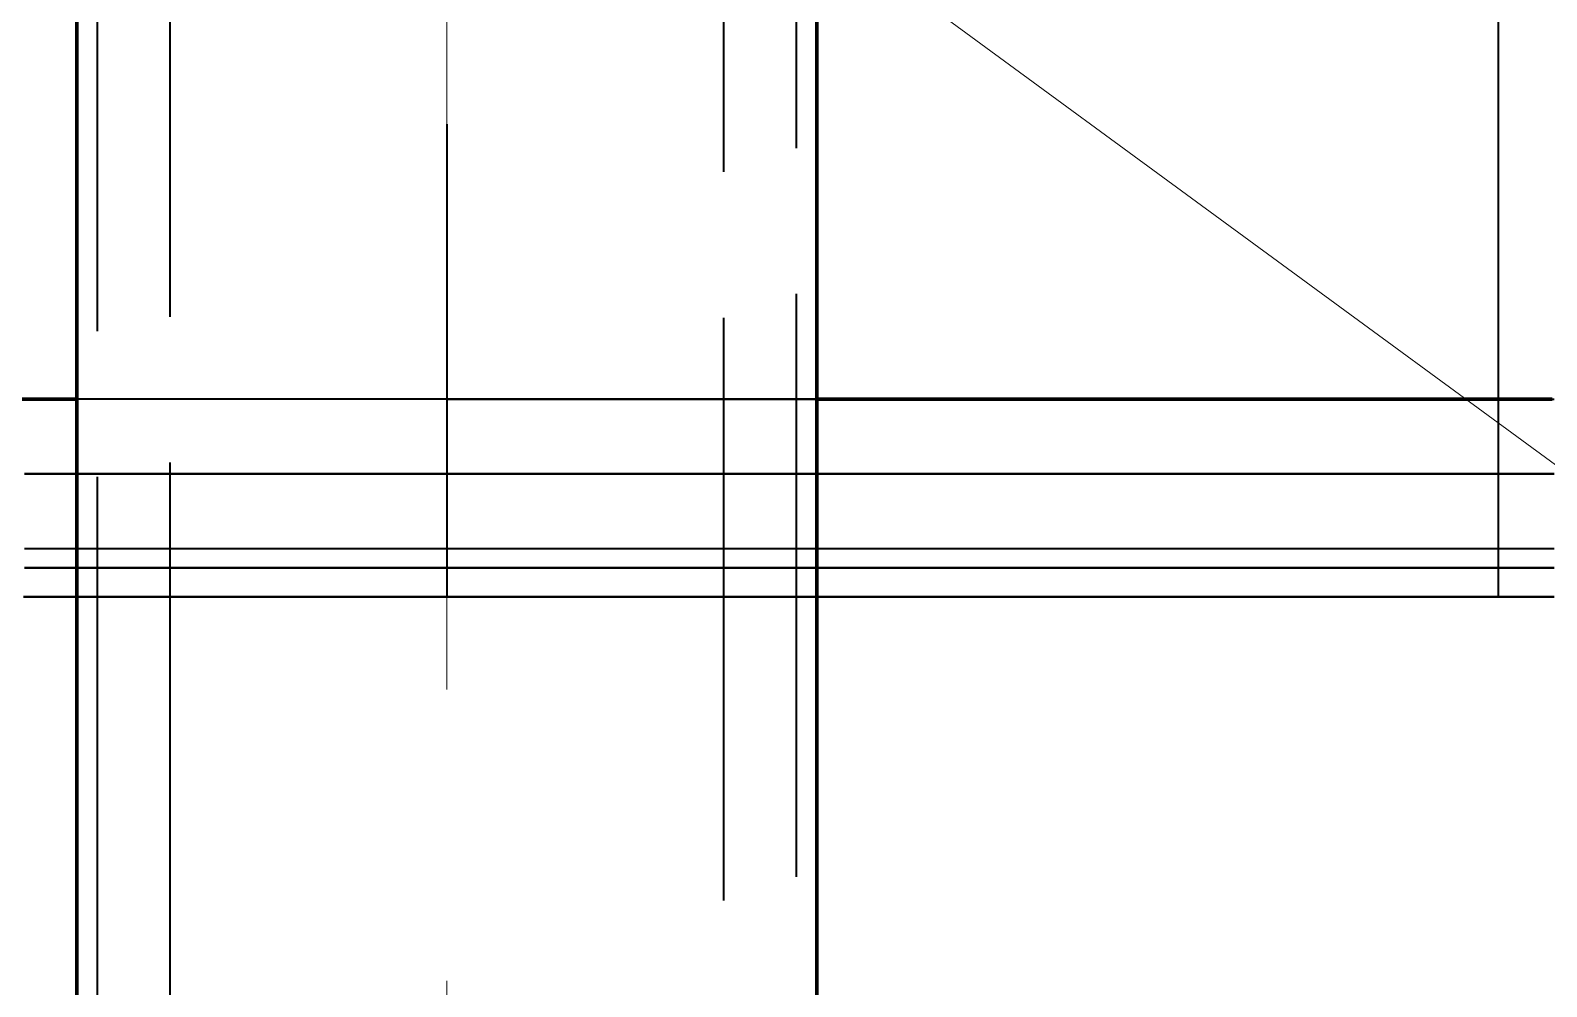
# Model space of a CAD drawing. Header units: millimetres. Extents: x 0 to 2382, y 0 to 420.
# Drawn here: x 997.11 to 1007.52, y 333.49 to 340.05 of the extents above; entities that cross this region are included whole.
import ezdxf

# ---------------------------------------------------------------- set-up
doc = ezdxf.new("R2010")
doc.units = ezdxf.units.MM
doc.linetypes.add('IRAM-E-TRAZOS', pattern=[5, 4, -1])
doc.linetypes.add('IRAM-F-TRAZO-PUNTO', pattern=[20, 15, -2, 1, -2])
for name, color, linetype, lineweight in [('01-VISIBLE', 7, 'CONTINUOUS', 70), ('02-OCULTA', 4, 'IRAM-E-TRAZOS', 35), ('03-EJE', 1, 'IRAM-F-TRAZO-PUNTO', 18), ('08-FINA', 5, 'CONTINUOUS', 18)]:
    doc.layers.add(name, color=color, linetype=linetype, lineweight=lineweight)

msp = doc.modelspace()

# ---------------------------------------------------------------- linework, layer by layer
at = {"layer": '01-VISIBLE'}
for points in [[(997.427, 317.962), (997.427, 354.558)], [(1002.507, 319.291), (1002.507, 354.558)], [(997.427, 337.52), (997.326, 337.52), (997.225, 337.52), (997.124, 337.52), (997.023, 337.52)], [(1007.555, 337.52), (1007.454, 337.52), (1007.353, 337.52), (1007.252, 337.52), (1007.151, 337.52), (1007.05, 337.52), (1006.949, 337.52), (1006.848, 337.52), (1006.747, 337.52), (1006.646, 337.52), (1006.545, 337.52), (1006.444, 337.52), (1006.343, 337.52), (1006.242, 337.52), (1006.142, 337.52), (1006.041, 337.52), (1005.94, 337.52), (1005.839, 337.52), (1005.738, 337.52), (1005.637, 337.52), (1005.536, 337.52), (1005.435, 337.52), (1005.334, 337.52), (1005.233, 337.52), (1005.132, 337.52), (1005.031, 337.52), (1004.93, 337.52), (1004.829, 337.52), (1004.728, 337.52), (1004.627, 337.52), (1004.526, 337.52), (1004.425, 337.52), (1004.324, 337.52), (1004.223, 337.52), (1004.122, 337.52), (1004.021, 337.52), (1003.92, 337.52), (1003.819, 337.52), (1003.718, 337.52), (1003.617, 337.52), (1003.516, 337.52), (1003.415, 337.52), (1003.314, 337.52), (1003.213, 337.52), (1003.112, 337.52), (1003.012, 337.52), (1002.911, 337.52), (1002.81, 337.52), (1002.709, 337.52), (1002.608, 337.52), (1002.507, 337.52)]]:
    msp.add_lwpolyline(points, dxfattribs=at)
at = {"layer": '02-OCULTA'}
for points in [[(997.427, 354.558), (997.427, 317.962)], [(1002.507, 354.558), (1002.507, 319.291)], [(999.967, 344.408), (999.967, 336.163)], [(1007.187, 336.163), (1007.187, 344.408)], [(997.567, 317.988), (997.567, 341.168)], [(998.067, 318.086), (998.067, 341.168)], [(1001.867, 319.08), (1001.867, 341.168)], [(1002.367, 319.243), (1002.367, 341.168)], [(999.967, 337.52), (999.867, 337.52), (999.767, 337.52), (999.667, 337.52), (999.567, 337.52), (999.467, 337.52), (999.367, 337.52), (999.267, 337.52), (999.167, 337.52), (999.067, 337.52), (998.967, 337.52), (998.867, 337.52), (998.767, 337.52), (998.667, 337.52), (998.567, 337.52), (998.467, 337.52), (998.367, 337.52), (998.267, 337.52), (998.167, 337.52), (998.067, 337.52), (997.967, 337.52), (997.867, 337.52), (997.767, 337.52), (997.667, 337.52), (997.567, 337.52), (997.467, 337.52), (997.367, 337.52), (997.267, 337.52), (997.167, 337.52), (997.067, 337.52)], [(1002.507, 337.52), (1002.405, 337.52), (1002.303, 337.52), (1002.202, 337.52), (1002.1, 337.52), (1001.999, 337.52), (1001.897, 337.52), (1001.795, 337.52), (1001.694, 337.52), (1001.592, 337.52), (1001.491, 337.52), (1001.389, 337.52), (1001.287, 337.52), (1001.186, 337.52), (1001.084, 337.52), (1000.983, 337.52), (1000.881, 337.52), (1000.779, 337.52), (1000.678, 337.52), (1000.576, 337.52), (1000.475, 337.52), (1000.373, 337.52), (1000.271, 337.52), (1000.17, 337.52), (1000.068, 337.52), (999.967, 337.52), (999.865, 337.52), (999.763, 337.52), (999.662, 337.52), (999.56, 337.52), (999.459, 337.52), (999.357, 337.52), (999.255, 337.52), (999.154, 337.52), (999.052, 337.52), (998.951, 337.52), (998.849, 337.52), (998.747, 337.52), (998.646, 337.52), (998.544, 337.52), (998.443, 337.52), (998.341, 337.52), (998.239, 337.52), (998.138, 337.52), (998.036, 337.52), (997.935, 337.52), (997.833, 337.52), (997.731, 337.52), (997.63, 337.52), (997.528, 337.52), (997.427, 337.52)], [(999.967, 337.52), (1000.067, 337.52), (1000.167, 337.52), (1000.267, 337.52), (1000.367, 337.52), (1000.467, 337.52), (1000.567, 337.52), (1000.667, 337.52), (1000.767, 337.52), (1000.867, 337.52), (1000.967, 337.52), (1001.067, 337.52), (1001.167, 337.52), (1001.267, 337.52), (1001.367, 337.52), (1001.467, 337.52), (1001.567, 337.52), (1001.667, 337.52), (1001.767, 337.52), (1001.867, 337.52), (1001.967, 337.52), (1002.067, 337.52), (1002.167, 337.52), (1002.267, 337.52), (1002.367, 337.52), (1002.467, 337.52), (1002.567, 337.52), (1002.667, 337.52), (1002.767, 337.52), (1002.867, 337.52), (1002.967, 337.52), (1003.067, 337.52), (1003.167, 337.52), (1003.267, 337.52), (1003.367, 337.52), (1003.467, 337.52), (1003.567, 337.52), (1003.667, 337.52), (1003.767, 337.52), (1003.867, 337.52), (1003.967, 337.52), (1004.067, 337.52), (1004.167, 337.52), (1004.267, 337.52), (1004.367, 337.52), (1004.467, 337.52), (1004.567, 337.52), (1004.667, 337.52), (1004.767, 337.52), (1004.867, 337.52), (1004.967, 337.52), (1005.067, 337.52), (1005.167, 337.52), (1005.267, 337.52), (1005.367, 337.52), (1005.467, 337.52), (1005.567, 337.52), (1005.667, 337.52), (1005.767, 337.52), (1005.867, 337.52), (1005.967, 337.52), (1006.067, 337.52), (1006.167, 337.52), (1006.267, 337.52), (1006.367, 337.52), (1006.467, 337.52), (1006.567, 337.52), (1006.667, 337.52), (1006.767, 337.52), (1006.867, 337.52), (1006.967, 337.52), (1007.067, 337.52), (1007.167, 337.52), (1007.267, 337.52), (1007.367, 337.52), (1007.467, 337.52), (1007.567, 337.52)], [(999.967, 337.008), (999.867, 337.008), (999.767, 337.008), (999.667, 337.008), (999.567, 337.008), (999.467, 337.008), (999.367, 337.008), (999.266, 337.008), (999.166, 337.008), (999.066, 337.008), (998.966, 337.008), (998.866, 337.008), (998.766, 337.008), (998.666, 337.008), (998.566, 337.008), (998.466, 337.008), (998.366, 337.008), (998.266, 337.008), (998.166, 337.008), (998.066, 337.008), (997.966, 337.008), (997.866, 337.008), (997.766, 337.008), (997.666, 337.008), (997.566, 337.008), (997.466, 337.008), (997.366, 337.008), (997.266, 337.008), (997.166, 337.008), (997.066, 337.008)], [(997.066, 337.008), (997.166, 337.008), (997.266, 337.008), (997.366, 337.008), (997.466, 337.008), (997.566, 337.008), (997.666, 337.008), (997.766, 337.008), (997.866, 337.008), (997.966, 337.008), (998.066, 337.008), (998.166, 337.008), (998.266, 337.008), (998.366, 337.008), (998.466, 337.008), (998.566, 337.008), (998.666, 337.008), (998.766, 337.008), (998.866, 337.008), (998.966, 337.008), (999.066, 337.008), (999.166, 337.008), (999.266, 337.008), (999.367, 337.008), (999.467, 337.008), (999.567, 337.008), (999.667, 337.008), (999.767, 337.008), (999.867, 337.008), (999.967, 337.008), (1000.067, 337.008), (1000.167, 337.008), (1000.267, 337.008), (1000.367, 337.008), (1000.467, 337.008), (1000.567, 337.008), (1000.667, 337.008), (1000.767, 337.008), (1000.867, 337.008), (1000.967, 337.008), (1001.067, 337.008), (1001.167, 337.008), (1001.267, 337.008), (1001.367, 337.008), (1001.467, 337.008), (1001.567, 337.008), (1001.667, 337.008), (1001.767, 337.008), (1001.867, 337.008), (1001.967, 337.008), (1002.067, 337.008), (1002.167, 337.008), (1002.267, 337.008), (1002.367, 337.008), (1002.467, 337.008), (1002.567, 337.008), (1002.667, 337.008), (1002.767, 337.008), (1002.867, 337.008), (1002.967, 337.008), (1003.067, 337.008), (1003.167, 337.008), (1003.267, 337.008), (1003.368, 337.008), (1003.468, 337.008), (1003.568, 337.008), (1003.668, 337.008), (1003.768, 337.008), (1003.868, 337.008), (1003.968, 337.008), (1004.068, 337.008), (1004.168, 337.008), (1004.268, 337.008), (1004.368, 337.008), (1004.468, 337.008), (1004.568, 337.008), (1004.668, 337.008), (1004.768, 337.008), (1004.868, 337.008), (1004.968, 337.008), (1005.068, 337.008), (1005.168, 337.008), (1005.268, 337.008), (1005.368, 337.008), (1005.468, 337.008), (1005.568, 337.008), (1005.668, 337.008), (1005.768, 337.008), (1005.868, 337.008), (1005.968, 337.008), (1006.068, 337.008), (1006.168, 337.008), (1006.268, 337.008), (1006.368, 337.008), (1006.468, 337.008), (1006.568, 337.008), (1006.668, 337.008), (1006.768, 337.008), (1006.868, 337.008), (1006.968, 337.008), (1007.068, 337.008), (1007.168, 337.008), (1007.268, 337.008), (1007.369, 337.008), (1007.469, 337.008), (1007.569, 337.008)], [(999.967, 337.008), (999.867, 337.008), (999.767, 337.008), (999.667, 337.008), (999.567, 337.008), (999.467, 337.008), (999.367, 337.008), (999.267, 337.008), (999.167, 337.008), (999.067, 337.008), (998.967, 337.008), (998.867, 337.008), (998.767, 337.008), (998.667, 337.008), (998.567, 337.008), (998.467, 337.008), (998.367, 337.008), (998.267, 337.008), (998.167, 337.008), (998.067, 337.008), (997.967, 337.008), (997.867, 337.008), (997.767, 337.008), (997.667, 337.008), (997.567, 337.008), (997.467, 337.008), (997.367, 337.008), (997.267, 337.008), (997.167, 337.008), (997.067, 337.008)], [(997.067, 337.008), (997.167, 337.008), (997.267, 337.008), (997.367, 337.008), (997.467, 337.008), (997.567, 337.008), (997.667, 337.008), (997.767, 337.008), (997.867, 337.008), (997.967, 337.008), (998.067, 337.008), (998.167, 337.008), (998.267, 337.008), (998.367, 337.008), (998.467, 337.008), (998.567, 337.008), (998.667, 337.008), (998.767, 337.008), (998.867, 337.008), (998.967, 337.008), (999.067, 337.008), (999.167, 337.008), (999.267, 337.008), (999.367, 337.008), (999.467, 337.008), (999.567, 337.008), (999.667, 337.008), (999.767, 337.008), (999.867, 337.008), (999.967, 337.008), (1000.067, 337.008), (1000.167, 337.008), (1000.267, 337.008), (1000.367, 337.008), (1000.467, 337.008), (1000.567, 337.008), (1000.667, 337.008), (1000.767, 337.008), (1000.867, 337.008), (1000.967, 337.008), (1001.067, 337.008), (1001.167, 337.008), (1001.267, 337.008), (1001.367, 337.008), (1001.467, 337.008), (1001.567, 337.008), (1001.667, 337.008), (1001.767, 337.008), (1001.867, 337.008), (1001.967, 337.008), (1002.067, 337.008), (1002.167, 337.008), (1002.267, 337.008), (1002.367, 337.008), (1002.467, 337.008), (1002.567, 337.008), (1002.667, 337.008), (1002.767, 337.008), (1002.867, 337.008), (1002.967, 337.008), (1003.067, 337.008), (1003.167, 337.008), (1003.267, 337.008), (1003.367, 337.008), (1003.467, 337.008), (1003.567, 337.008), (1003.667, 337.008), (1003.767, 337.008), (1003.867, 337.008), (1003.967, 337.008), (1004.067, 337.008), (1004.167, 337.008), (1004.267, 337.008), (1004.367, 337.008), (1004.467, 337.008), (1004.567, 337.008), (1004.667, 337.008), (1004.767, 337.008), (1004.867, 337.008), (1004.967, 337.008), (1005.067, 337.008), (1005.167, 337.008), (1005.267, 337.008), (1005.367, 337.008), (1005.467, 337.008), (1005.567, 337.008), (1005.667, 337.008), (1005.767, 337.008), (1005.867, 337.008), (1005.967, 337.008), (1006.067, 337.008), (1006.167, 337.008), (1006.267, 337.008), (1006.367, 337.008), (1006.467, 337.008), (1006.567, 337.008), (1006.667, 337.008), (1006.767, 337.008), (1006.867, 337.008), (1006.967, 337.008), (1007.067, 337.008), (1007.167, 337.008), (1007.267, 337.008), (1007.367, 337.008), (1007.467, 337.008), (1007.567, 337.008)], [(999.967, 337.008), (999.867, 337.008), (999.767, 337.008), (999.667, 337.008), (999.567, 337.008), (999.467, 337.008), (999.367, 337.008), (999.267, 337.008), (999.167, 337.008), (999.067, 337.008), (998.967, 337.008), (998.867, 337.008), (998.767, 337.008), (998.667, 337.008), (998.567, 337.008), (998.467, 337.008), (998.367, 337.008), (998.267, 337.008), (998.167, 337.008), (998.067, 337.008), (997.967, 337.008), (997.867, 337.008), (997.767, 337.008), (997.667, 337.008), (997.567, 337.008), (997.467, 337.008), (997.367, 337.008), (997.267, 337.008), (997.167, 337.008), (997.067, 337.008)], [(997.067, 337.008), (997.167, 337.008), (997.267, 337.008), (997.367, 337.008), (997.467, 337.008), (997.567, 337.008), (997.667, 337.008), (997.767, 337.008), (997.867, 337.008), (997.967, 337.008), (998.067, 337.008), (998.167, 337.008), (998.267, 337.008), (998.367, 337.008), (998.467, 337.008), (998.567, 337.008), (998.667, 337.008), (998.767, 337.008), (998.867, 337.008), (998.967, 337.008), (999.067, 337.008), (999.167, 337.008), (999.267, 337.008), (999.367, 337.008), (999.467, 337.008), (999.567, 337.008), (999.667, 337.008), (999.767, 337.008), (999.867, 337.008), (999.967, 337.008), (1000.067, 337.008), (1000.167, 337.008), (1000.267, 337.008), (1000.367, 337.008), (1000.467, 337.008), (1000.567, 337.008), (1000.667, 337.008), (1000.767, 337.008), (1000.867, 337.008), (1000.967, 337.008), (1001.067, 337.008), (1001.167, 337.008), (1001.267, 337.008), (1001.367, 337.008), (1001.467, 337.008), (1001.567, 337.008), (1001.667, 337.008), (1001.767, 337.008), (1001.867, 337.008), (1001.967, 337.008), (1002.067, 337.008), (1002.167, 337.008), (1002.267, 337.008), (1002.367, 337.008), (1002.467, 337.008), (1002.567, 337.008), (1002.667, 337.008), (1002.767, 337.008), (1002.867, 337.008), (1002.967, 337.008), (1003.067, 337.008), (1003.167, 337.008), (1003.267, 337.008), (1003.367, 337.008), (1003.467, 337.008), (1003.567, 337.008), (1003.667, 337.008), (1003.767, 337.008), (1003.867, 337.008), (1003.967, 337.008), (1004.067, 337.008), (1004.167, 337.008), (1004.267, 337.008), (1004.367, 337.008), (1004.467, 337.008), (1004.567, 337.008), (1004.667, 337.008), (1004.767, 337.008), (1004.867, 337.008), (1004.967, 337.008), (1005.067, 337.008), (1005.167, 337.008), (1005.267, 337.008), (1005.367, 337.008), (1005.467, 337.008), (1005.567, 337.008), (1005.667, 337.008), (1005.767, 337.008), (1005.867, 337.008), (1005.967, 337.008), (1006.067, 337.008), (1006.167, 337.008), (1006.267, 337.008), (1006.367, 337.008), (1006.467, 337.008), (1006.567, 337.008), (1006.667, 337.008), (1006.767, 337.008), (1006.867, 337.008), (1006.967, 337.008), (1007.067, 337.008), (1007.167, 337.008), (1007.267, 337.008), (1007.367, 337.008), (1007.467, 337.008), (1007.567, 337.008)], [(1007.567, 337.008), (1007.467, 337.008), (1007.367, 337.008), (1007.267, 337.008), (1007.167, 337.008), (1007.067, 337.008), (1006.967, 337.008), (1006.867, 337.008), (1006.767, 337.008), (1006.667, 337.008), (1006.567, 337.008), (1006.467, 337.008), (1006.367, 337.008), (1006.267, 337.008), (1006.167, 337.008), (1006.067, 337.008), (1005.967, 337.008), (1005.867, 337.008), (1005.767, 337.008), (1005.667, 337.008), (1005.567, 337.008), (1005.467, 337.008), (1005.367, 337.008), (1005.267, 337.008), (1005.167, 337.008), (1005.067, 337.008), (1004.967, 337.008), (1004.867, 337.008), (1004.767, 337.008), (1004.667, 337.008), (1004.567, 337.008), (1004.467, 337.008), (1004.367, 337.008), (1004.267, 337.008), (1004.167, 337.008), (1004.067, 337.008), (1003.967, 337.008), (1003.867, 337.008), (1003.767, 337.008), (1003.667, 337.008), (1003.567, 337.008), (1003.467, 337.008), (1003.367, 337.008), (1003.267, 337.008), (1003.167, 337.008), (1003.067, 337.008), (1002.967, 337.008), (1002.867, 337.008), (1002.767, 337.008), (1002.667, 337.008), (1002.567, 337.008), (1002.467, 337.008), (1002.367, 337.008), (1002.267, 337.008), (1002.167, 337.008), (1002.067, 337.008), (1001.967, 337.008), (1001.867, 337.008), (1001.767, 337.008), (1001.667, 337.008), (1001.567, 337.008), (1001.467, 337.008), (1001.367, 337.008), (1001.267, 337.008), (1001.167, 337.008), (1001.067, 337.008), (1000.967, 337.008), (1000.867, 337.008), (1000.767, 337.008), (1000.667, 337.008), (1000.567, 337.008), (1000.467, 337.008), (1000.367, 337.008), (1000.267, 337.008), (1000.167, 337.008), (1000.067, 337.008), (999.967, 337.008)], [(1007.569, 337.008), (1007.469, 337.008), (1007.369, 337.008), (1007.268, 337.008), (1007.168, 337.008), (1007.068, 337.008), (1006.968, 337.008), (1006.868, 337.008), (1006.768, 337.008), (1006.668, 337.008), (1006.568, 337.008), (1006.468, 337.008), (1006.368, 337.008), (1006.268, 337.008), (1006.168, 337.008), (1006.068, 337.008), (1005.968, 337.008), (1005.868, 337.008), (1005.768, 337.008), (1005.668, 337.008), (1005.568, 337.008), (1005.468, 337.008), (1005.368, 337.008), (1005.268, 337.008), (1005.168, 337.008), (1005.068, 337.008), (1004.968, 337.008), (1004.868, 337.008), (1004.768, 337.008), (1004.668, 337.008), (1004.568, 337.008), (1004.468, 337.008), (1004.368, 337.008), (1004.268, 337.008), (1004.168, 337.008), (1004.068, 337.008), (1003.968, 337.008), (1003.868, 337.008), (1003.768, 337.008), (1003.668, 337.008), (1003.568, 337.008), (1003.468, 337.008), (1003.368, 337.008), (1003.267, 337.008), (1003.167, 337.008), (1003.067, 337.008), (1002.967, 337.008), (1002.867, 337.008), (1002.767, 337.008), (1002.667, 337.008), (1002.567, 337.008), (1002.467, 337.008), (1002.367, 337.008), (1002.267, 337.008), (1002.167, 337.008), (1002.067, 337.008), (1001.967, 337.008), (1001.867, 337.008), (1001.767, 337.008), (1001.667, 337.008), (1001.567, 337.008), (1001.467, 337.008), (1001.367, 337.008), (1001.267, 337.008), (1001.167, 337.008), (1001.067, 337.008), (1000.967, 337.008), (1000.867, 337.008), (1000.767, 337.008), (1000.667, 337.008), (1000.567, 337.008), (1000.467, 337.008), (1000.367, 337.008), (1000.267, 337.008), (1000.167, 337.008), (1000.067, 337.008), (999.967, 337.008)], [(1007.553, 337.008), (1007.452, 337.008), (1007.351, 337.008), (1007.249, 337.008), (1007.148, 337.008), (1007.047, 337.008), (1006.946, 337.008), (1006.845, 337.008), (1006.744, 337.008), (1006.643, 337.008), (1006.541, 337.008), (1006.44, 337.008), (1006.339, 337.008), (1006.238, 337.008), (1006.137, 337.008), (1006.036, 337.008), (1005.934, 337.008), (1005.833, 337.008), (1005.732, 337.008), (1005.631, 337.008), (1005.53, 337.008), (1005.429, 337.008), (1005.328, 337.008), (1005.226, 337.008), (1005.125, 337.008), (1005.024, 337.008), (1004.923, 337.008), (1004.822, 337.008), (1004.721, 337.008), (1004.62, 337.008), (1004.518, 337.008), (1004.417, 337.008), (1004.316, 337.008), (1004.215, 337.008), (1004.114, 337.008), (1004.013, 337.008), (1003.911, 337.008), (1003.81, 337.008), (1003.709, 337.008), (1003.608, 337.008), (1003.507, 337.008), (1003.406, 337.008), (1003.305, 337.008), (1003.203, 337.008), (1003.102, 337.008), (1003.001, 337.008), (1002.9, 337.008), (1002.799, 337.008), (1002.698, 337.008), (1002.597, 337.008), (1002.495, 337.008), (1002.394, 337.008), (1002.293, 337.008), (1002.192, 337.008), (1002.091, 337.008), (1001.99, 337.008), (1001.889, 337.008), (1001.787, 337.008), (1001.686, 337.008), (1001.585, 337.008), (1001.484, 337.008), (1001.383, 337.008), (1001.282, 337.008), (1001.18, 337.008), (1001.079, 337.008), (1000.978, 337.008), (1000.877, 337.008), (1000.776, 337.008), (1000.675, 337.008), (1000.574, 337.008), (1000.472, 337.008), (1000.371, 337.008), (1000.27, 337.008), (1000.169, 337.008), (1000.068, 337.008), (999.967, 337.008)], [(997.067, 336.496), (997.167, 336.496), (997.267, 336.496), (997.367, 336.496), (997.467, 336.496), (997.567, 336.496), (997.667, 336.496), (997.767, 336.496), (997.867, 336.496), (997.967, 336.496), (998.067, 336.496), (998.167, 336.496), (998.267, 336.496), (998.367, 336.496), (998.467, 336.496), (998.567, 336.496), (998.667, 336.496), (998.767, 336.496), (998.867, 336.496), (998.967, 336.496), (999.067, 336.496), (999.167, 336.496), (999.267, 336.496), (999.367, 336.496), (999.467, 336.496), (999.567, 336.496), (999.667, 336.496), (999.767, 336.496), (999.867, 336.496), (999.967, 336.496)], [(997.067, 336.496), (997.167, 336.496), (997.267, 336.496), (997.367, 336.496), (997.467, 336.496), (997.567, 336.496), (997.667, 336.496), (997.767, 336.496), (997.867, 336.496), (997.967, 336.496), (998.067, 336.496), (998.167, 336.496), (998.267, 336.496), (998.367, 336.496), (998.467, 336.496), (998.567, 336.496), (998.667, 336.496), (998.767, 336.496), (998.867, 336.496), (998.967, 336.496), (999.067, 336.496), (999.167, 336.496), (999.267, 336.496), (999.367, 336.496), (999.467, 336.496), (999.567, 336.496), (999.667, 336.496), (999.767, 336.496), (999.867, 336.496), (999.967, 336.496), (1000.067, 336.496), (1000.167, 336.496), (1000.267, 336.496), (1000.367, 336.496), (1000.467, 336.496), (1000.567, 336.496), (1000.667, 336.496), (1000.767, 336.496), (1000.867, 336.496), (1000.967, 336.496), (1001.067, 336.496), (1001.167, 336.496), (1001.267, 336.496), (1001.367, 336.496), (1001.467, 336.496), (1001.567, 336.496), (1001.667, 336.496), (1001.767, 336.496), (1001.867, 336.496), (1001.967, 336.496), (1002.067, 336.496), (1002.167, 336.496), (1002.267, 336.496), (1002.367, 336.496), (1002.467, 336.496), (1002.567, 336.496), (1002.667, 336.496), (1002.767, 336.496), (1002.867, 336.496), (1002.967, 336.496), (1003.067, 336.496), (1003.167, 336.496), (1003.267, 336.496), (1003.367, 336.496), (1003.467, 336.496), (1003.567, 336.496), (1003.667, 336.496), (1003.767, 336.496), (1003.867, 336.496), (1003.967, 336.496), (1004.067, 336.496), (1004.167, 336.496), (1004.267, 336.496), (1004.367, 336.496), (1004.467, 336.496), (1004.567, 336.496), (1004.667, 336.496), (1004.767, 336.496), (1004.867, 336.496), (1004.967, 336.496), (1005.067, 336.496), (1005.167, 336.496), (1005.267, 336.496), (1005.367, 336.496), (1005.467, 336.496), (1005.567, 336.496), (1005.667, 336.496), (1005.767, 336.496), (1005.867, 336.496), (1005.967, 336.496), (1006.067, 336.496), (1006.167, 336.496), (1006.267, 336.496), (1006.367, 336.496), (1006.467, 336.496), (1006.567, 336.496), (1006.667, 336.496), (1006.767, 336.496), (1006.867, 336.496), (1006.967, 336.496), (1007.067, 336.496), (1007.167, 336.496), (1007.267, 336.496), (1007.367, 336.496), (1007.467, 336.496), (1007.567, 336.496)], [(999.967, 336.496), (1000.067, 336.496), (1000.167, 336.496), (1000.267, 336.496), (1000.367, 336.496), (1000.467, 336.496), (1000.567, 336.496), (1000.667, 336.496), (1000.767, 336.496), (1000.867, 336.496), (1000.967, 336.496), (1001.067, 336.496), (1001.167, 336.496), (1001.267, 336.496), (1001.367, 336.496), (1001.467, 336.496), (1001.567, 336.496), (1001.667, 336.496), (1001.767, 336.496), (1001.867, 336.496), (1001.967, 336.496), (1002.067, 336.496), (1002.167, 336.496), (1002.267, 336.496), (1002.367, 336.496), (1002.467, 336.496), (1002.567, 336.496), (1002.667, 336.496), (1002.767, 336.496), (1002.867, 336.496), (1002.967, 336.496), (1003.067, 336.496), (1003.167, 336.496), (1003.267, 336.496), (1003.367, 336.496), (1003.467, 336.496), (1003.567, 336.496), (1003.667, 336.496), (1003.767, 336.496), (1003.867, 336.496), (1003.967, 336.496), (1004.067, 336.496), (1004.167, 336.496), (1004.267, 336.496), (1004.367, 336.496), (1004.467, 336.496), (1004.567, 336.496), (1004.667, 336.496), (1004.767, 336.496), (1004.867, 336.496), (1004.967, 336.496), (1005.067, 336.496), (1005.167, 336.496), (1005.267, 336.496), (1005.367, 336.496), (1005.467, 336.496), (1005.567, 336.496), (1005.667, 336.496), (1005.767, 336.496), (1005.867, 336.496), (1005.967, 336.496), (1006.067, 336.496), (1006.167, 336.496), (1006.267, 336.496), (1006.367, 336.496), (1006.467, 336.496), (1006.567, 336.496), (1006.667, 336.496), (1006.767, 336.496), (1006.867, 336.496), (1006.967, 336.496), (1007.067, 336.496), (1007.167, 336.496), (1007.267, 336.496), (1007.367, 336.496), (1007.467, 336.496), (1007.567, 336.496)], [(999.967, 336.363), (999.867, 336.363), (999.767, 336.363), (999.667, 336.363), (999.567, 336.363), (999.467, 336.363), (999.367, 336.363), (999.267, 336.363), (999.167, 336.363), (999.067, 336.363), (998.967, 336.363), (998.867, 336.363), (998.767, 336.363), (998.667, 336.363), (998.567, 336.363), (998.467, 336.363), (998.367, 336.363), (998.267, 336.363), (998.167, 336.363), (998.067, 336.363), (997.967, 336.363), (997.867, 336.363), (997.767, 336.363), (997.667, 336.363), (997.567, 336.363), (997.467, 336.363), (997.367, 336.363), (997.267, 336.363), (997.167, 336.363), (997.067, 336.363)], [(997.067, 336.363), (997.167, 336.363), (997.267, 336.363), (997.367, 336.363), (997.467, 336.363), (997.567, 336.363), (997.667, 336.363), (997.767, 336.363), (997.867, 336.363), (997.967, 336.363), (998.067, 336.363), (998.167, 336.363), (998.267, 336.363), (998.367, 336.363), (998.467, 336.363), (998.567, 336.363), (998.667, 336.363), (998.767, 336.363), (998.867, 336.363), (998.967, 336.363), (999.067, 336.363), (999.167, 336.363), (999.267, 336.363), (999.367, 336.363), (999.467, 336.363), (999.567, 336.363), (999.667, 336.363), (999.767, 336.363), (999.867, 336.363), (999.967, 336.363), (1000.067, 336.363), (1000.167, 336.363), (1000.267, 336.363), (1000.367, 336.363), (1000.467, 336.363), (1000.567, 336.363), (1000.667, 336.363), (1000.767, 336.363), (1000.867, 336.363), (1000.967, 336.363), (1001.067, 336.363), (1001.167, 336.363), (1001.267, 336.363), (1001.367, 336.363), (1001.467, 336.363), (1001.567, 336.363), (1001.667, 336.363), (1001.767, 336.363), (1001.867, 336.363), (1001.967, 336.363), (1002.067, 336.363), (1002.167, 336.363), (1002.267, 336.363), (1002.367, 336.363), (1002.467, 336.363), (1002.567, 336.363), (1002.667, 336.363), (1002.767, 336.363), (1002.867, 336.363), (1002.967, 336.363), (1003.067, 336.363), (1003.167, 336.363), (1003.267, 336.363), (1003.367, 336.363), (1003.467, 336.363), (1003.567, 336.363), (1003.667, 336.363), (1003.767, 336.363), (1003.867, 336.363), (1003.967, 336.363), (1004.067, 336.363), (1004.167, 336.363), (1004.267, 336.363), (1004.367, 336.363), (1004.467, 336.363), (1004.567, 336.363), (1004.667, 336.363), (1004.767, 336.363), (1004.867, 336.363), (1004.967, 336.363), (1005.067, 336.363), (1005.167, 336.363), (1005.267, 336.363), (1005.367, 336.363), (1005.467, 336.363), (1005.567, 336.363), (1005.667, 336.363), (1005.767, 336.363), (1005.867, 336.363), (1005.967, 336.363), (1006.067, 336.363), (1006.167, 336.363), (1006.267, 336.363), (1006.367, 336.363), (1006.467, 336.363), (1006.567, 336.363), (1006.667, 336.363), (1006.767, 336.363), (1006.867, 336.363), (1006.967, 336.363), (1007.067, 336.363), (1007.167, 336.363), (1007.267, 336.363), (1007.367, 336.363), (1007.467, 336.363), (1007.567, 336.363)], [(1007.567, 336.363), (1007.467, 336.363), (1007.367, 336.363), (1007.267, 336.363), (1007.167, 336.363), (1007.067, 336.363), (1006.967, 336.363), (1006.867, 336.363), (1006.767, 336.363), (1006.667, 336.363), (1006.567, 336.363), (1006.467, 336.363), (1006.367, 336.363), (1006.267, 336.363), (1006.167, 336.363), (1006.067, 336.363), (1005.967, 336.363), (1005.867, 336.363), (1005.767, 336.363), (1005.667, 336.363), (1005.567, 336.363), (1005.467, 336.363), (1005.367, 336.363), (1005.267, 336.363), (1005.167, 336.363), (1005.067, 336.363), (1004.967, 336.363), (1004.867, 336.363), (1004.767, 336.363), (1004.667, 336.363), (1004.567, 336.363), (1004.467, 336.363), (1004.367, 336.363), (1004.267, 336.363), (1004.167, 336.363), (1004.067, 336.363), (1003.967, 336.363), (1003.867, 336.363), (1003.767, 336.363), (1003.667, 336.363), (1003.567, 336.363), (1003.467, 336.363), (1003.367, 336.363), (1003.267, 336.363), (1003.167, 336.363), (1003.067, 336.363), (1002.967, 336.363), (1002.867, 336.363), (1002.767, 336.363), (1002.667, 336.363), (1002.567, 336.363), (1002.467, 336.363), (1002.367, 336.363), (1002.267, 336.363), (1002.167, 336.363), (1002.067, 336.363), (1001.967, 336.363), (1001.867, 336.363), (1001.767, 336.363), (1001.667, 336.363), (1001.567, 336.363), (1001.467, 336.363), (1001.367, 336.363), (1001.267, 336.363), (1001.167, 336.363), (1001.067, 336.363), (1000.967, 336.363), (1000.867, 336.363), (1000.767, 336.363), (1000.667, 336.363), (1000.567, 336.363), (1000.467, 336.363), (1000.367, 336.363), (1000.267, 336.363), (1000.167, 336.363), (1000.067, 336.363), (999.967, 336.363)], [(999.967, 336.163), (999.866, 336.163), (999.766, 336.163), (999.666, 336.163), (999.566, 336.163), (999.465, 336.163), (999.365, 336.163), (999.265, 336.163), (999.164, 336.163), (999.064, 336.163), (998.964, 336.163), (998.864, 336.163), (998.763, 336.163), (998.663, 336.163), (998.563, 336.163), (998.463, 336.163), (998.362, 336.163), (998.262, 336.163), (998.162, 336.163), (998.061, 336.163), (997.961, 336.163), (997.861, 336.163), (997.761, 336.163), (997.66, 336.163), (997.56, 336.163), (997.46, 336.163), (997.359, 336.163), (997.259, 336.163), (997.159, 336.163), (997.059, 336.163)], [(997.059, 336.163), (997.159, 336.163), (997.259, 336.163), (997.359, 336.163), (997.46, 336.163), (997.56, 336.163), (997.66, 336.163), (997.761, 336.163), (997.861, 336.163), (997.961, 336.163), (998.061, 336.163), (998.162, 336.163), (998.262, 336.163), (998.362, 336.163), (998.463, 336.163), (998.563, 336.163), (998.663, 336.163), (998.763, 336.163), (998.864, 336.163), (998.964, 336.163), (999.064, 336.163), (999.164, 336.163), (999.265, 336.163), (999.365, 336.163), (999.465, 336.163), (999.566, 336.163), (999.666, 336.163), (999.766, 336.163), (999.866, 336.163), (999.967, 336.163), (1000.067, 336.163), (1000.167, 336.163), (1000.268, 336.163), (1000.368, 336.163), (1000.468, 336.163), (1000.568, 336.163), (1000.669, 336.163), (1000.769, 336.163), (1000.869, 336.163), (1000.969, 336.163), (1001.07, 336.163), (1001.17, 336.163), (1001.27, 336.163), (1001.371, 336.163), (1001.471, 336.163), (1001.571, 336.163), (1001.671, 336.163), (1001.772, 336.163), (1001.872, 336.163), (1001.972, 336.163), (1002.073, 336.163), (1002.173, 336.163), (1002.273, 336.163), (1002.373, 336.163), (1002.474, 336.163), (1002.574, 336.163), (1002.674, 336.163), (1002.774, 336.163), (1002.875, 336.163), (1002.975, 336.163), (1003.075, 336.163), (1003.176, 336.163), (1003.276, 336.163), (1003.376, 336.163), (1003.476, 336.163), (1003.577, 336.163), (1003.677, 336.163), (1003.777, 336.163), (1003.878, 336.163), (1003.978, 336.163), (1004.078, 336.163), (1004.178, 336.163), (1004.279, 336.163), (1004.379, 336.163), (1004.479, 336.163), (1004.579, 336.163), (1004.68, 336.163), (1004.78, 336.163), (1004.88, 336.163), (1004.981, 336.163), (1005.081, 336.163), (1005.181, 336.163), (1005.281, 336.163), (1005.382, 336.163), (1005.482, 336.163), (1005.582, 336.163), (1005.683, 336.163), (1005.783, 336.163), (1005.883, 336.163), (1005.983, 336.163), (1006.084, 336.163), (1006.184, 336.163), (1006.284, 336.163), (1006.384, 336.163), (1006.485, 336.163), (1006.585, 336.163), (1006.685, 336.163), (1006.786, 336.163), (1006.886, 336.163), (1006.986, 336.163), (1007.086, 336.163), (1007.187, 336.163)], [(999.967, 336.163), (999.867, 336.163), (999.767, 336.163), (999.667, 336.163), (999.567, 336.163), (999.467, 336.163), (999.367, 336.163), (999.266, 336.163), (999.166, 336.163), (999.066, 336.163), (998.966, 336.163), (998.866, 336.163), (998.766, 336.163), (998.666, 336.163), (998.566, 336.163), (998.466, 336.163), (998.366, 336.163), (998.266, 336.163), (998.166, 336.163), (998.066, 336.163), (997.966, 336.163), (997.866, 336.163), (997.766, 336.163), (997.666, 336.163), (997.566, 336.163), (997.466, 336.163), (997.366, 336.163), (997.266, 336.163), (997.166, 336.163), (997.066, 336.163)], [(997.066, 336.163), (997.166, 336.163), (997.266, 336.163), (997.366, 336.163), (997.466, 336.163), (997.566, 336.163), (997.666, 336.163), (997.766, 336.163), (997.866, 336.163), (997.966, 336.163), (998.066, 336.163), (998.166, 336.163), (998.266, 336.163), (998.366, 336.163), (998.466, 336.163), (998.566, 336.163), (998.666, 336.163), (998.766, 336.163), (998.866, 336.163), (998.966, 336.163), (999.066, 336.163), (999.166, 336.163), (999.266, 336.163), (999.367, 336.163), (999.467, 336.163), (999.567, 336.163), (999.667, 336.163), (999.767, 336.163), (999.867, 336.163), (999.967, 336.163), (1000.067, 336.163), (1000.167, 336.163), (1000.267, 336.163), (1000.367, 336.163), (1000.467, 336.163), (1000.567, 336.163), (1000.667, 336.163), (1000.767, 336.163), (1000.867, 336.163), (1000.967, 336.163), (1001.067, 336.163), (1001.167, 336.163), (1001.267, 336.163), (1001.367, 336.163), (1001.467, 336.163), (1001.567, 336.163), (1001.667, 336.163), (1001.767, 336.163), (1001.867, 336.163), (1001.967, 336.163), (1002.067, 336.163), (1002.167, 336.163), (1002.267, 336.163), (1002.367, 336.163), (1002.467, 336.163), (1002.567, 336.163), (1002.667, 336.163), (1002.767, 336.163), (1002.867, 336.163), (1002.967, 336.163), (1003.067, 336.163), (1003.167, 336.163), (1003.267, 336.163), (1003.368, 336.163), (1003.468, 336.163), (1003.568, 336.163), (1003.668, 336.163), (1003.768, 336.163), (1003.868, 336.163), (1003.968, 336.163), (1004.068, 336.163), (1004.168, 336.163), (1004.268, 336.163), (1004.368, 336.163), (1004.468, 336.163), (1004.568, 336.163), (1004.668, 336.163), (1004.768, 336.163), (1004.868, 336.163), (1004.968, 336.163), (1005.068, 336.163), (1005.168, 336.163), (1005.268, 336.163), (1005.368, 336.163), (1005.468, 336.163), (1005.568, 336.163), (1005.668, 336.163), (1005.768, 336.163), (1005.868, 336.163), (1005.968, 336.163), (1006.068, 336.163), (1006.168, 336.163), (1006.268, 336.163), (1006.368, 336.163), (1006.468, 336.163), (1006.568, 336.163), (1006.668, 336.163), (1006.768, 336.163), (1006.868, 336.163), (1006.968, 336.163), (1007.068, 336.163), (1007.168, 336.163), (1007.268, 336.163), (1007.369, 336.163), (1007.469, 336.163), (1007.569, 336.163)], [(1007.569, 336.163), (1007.469, 336.163), (1007.369, 336.163), (1007.268, 336.163), (1007.168, 336.163), (1007.068, 336.163), (1006.968, 336.163), (1006.868, 336.163), (1006.768, 336.163), (1006.668, 336.163), (1006.568, 336.163), (1006.468, 336.163), (1006.368, 336.163), (1006.268, 336.163), (1006.168, 336.163), (1006.068, 336.163), (1005.968, 336.163), (1005.868, 336.163), (1005.768, 336.163), (1005.668, 336.163), (1005.568, 336.163), (1005.468, 336.163), (1005.368, 336.163), (1005.268, 336.163), (1005.168, 336.163), (1005.068, 336.163), (1004.968, 336.163), (1004.868, 336.163), (1004.768, 336.163), (1004.668, 336.163), (1004.568, 336.163), (1004.468, 336.163), (1004.368, 336.163), (1004.268, 336.163), (1004.168, 336.163), (1004.068, 336.163), (1003.968, 336.163), (1003.868, 336.163), (1003.768, 336.163), (1003.668, 336.163), (1003.568, 336.163), (1003.468, 336.163), (1003.368, 336.163), (1003.267, 336.163), (1003.167, 336.163), (1003.067, 336.163), (1002.967, 336.163), (1002.867, 336.163), (1002.767, 336.163), (1002.667, 336.163), (1002.567, 336.163), (1002.467, 336.163), (1002.367, 336.163), (1002.267, 336.163), (1002.167, 336.163), (1002.067, 336.163), (1001.967, 336.163), (1001.867, 336.163), (1001.767, 336.163), (1001.667, 336.163), (1001.567, 336.163), (1001.467, 336.163), (1001.367, 336.163), (1001.267, 336.163), (1001.167, 336.163), (1001.067, 336.163), (1000.967, 336.163), (1000.867, 336.163), (1000.767, 336.163), (1000.667, 336.163), (1000.567, 336.163), (1000.467, 336.163), (1000.367, 336.163), (1000.267, 336.163), (1000.167, 336.163), (1000.067, 336.163), (999.967, 336.163)], [(1007.187, 336.163), (1007.086, 336.163), (1006.986, 336.163), (1006.886, 336.163), (1006.786, 336.163), (1006.685, 336.163), (1006.585, 336.163), (1006.485, 336.163), (1006.384, 336.163), (1006.284, 336.163), (1006.184, 336.163), (1006.084, 336.163), (1005.983, 336.163), (1005.883, 336.163), (1005.783, 336.163), (1005.683, 336.163), (1005.582, 336.163), (1005.482, 336.163), (1005.382, 336.163), (1005.281, 336.163), (1005.181, 336.163), (1005.081, 336.163), (1004.981, 336.163), (1004.88, 336.163), (1004.78, 336.163), (1004.68, 336.163), (1004.579, 336.163), (1004.479, 336.163), (1004.379, 336.163), (1004.279, 336.163), (1004.178, 336.163), (1004.078, 336.163), (1003.978, 336.163), (1003.878, 336.163), (1003.777, 336.163), (1003.677, 336.163), (1003.577, 336.163), (1003.476, 336.163), (1003.376, 336.163), (1003.276, 336.163), (1003.176, 336.163), (1003.075, 336.163), (1002.975, 336.163), (1002.875, 336.163), (1002.774, 336.163), (1002.674, 336.163), (1002.574, 336.163), (1002.474, 336.163), (1002.373, 336.163), (1002.273, 336.163), (1002.173, 336.163), (1002.073, 336.163), (1001.972, 336.163), (1001.872, 336.163), (1001.772, 336.163), (1001.671, 336.163), (1001.571, 336.163), (1001.471, 336.163), (1001.371, 336.163), (1001.27, 336.163), (1001.17, 336.163), (1001.07, 336.163), (1000.969, 336.163), (1000.869, 336.163), (1000.769, 336.163), (1000.669, 336.163), (1000.568, 336.163), (1000.468, 336.163), (1000.368, 336.163), (1000.268, 336.163), (1000.167, 336.163), (1000.067, 336.163), (999.967, 336.163)]]:
    msp.add_lwpolyline(points, dxfattribs=at)
at = {"layer": '03-EJE'}
msp.add_lwpolyline([(999.967, 318.529), (999.967, 364.925)], dxfattribs=at)
at = {"layer": '08-FINA'}
msp.add_line((1031.274, 319.698), (999.967, 342.648), dxfattribs=at)
msp.add_circle((990.667, 354.167), 36.833, dxfattribs=at)

doc.saveas('drawing.dxf')
